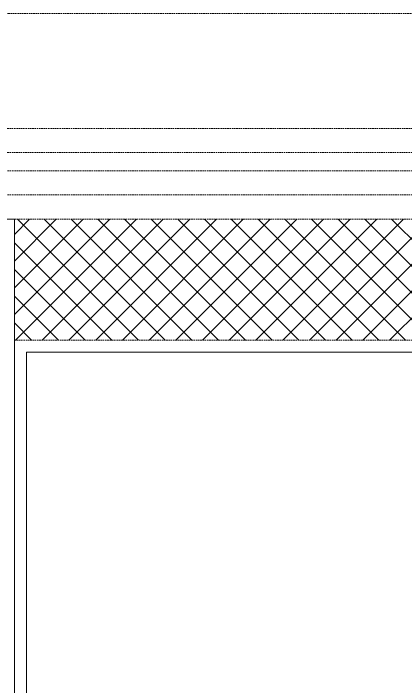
# Model space of a CAD drawing. Extents: x -1457 to 23780, y -2071 to 4205.
# Drawn here: x 14552.4 to 14617.2, y 2747.8 to 2859 of the extents above; entities that cross this region are included whole.
import ezdxf

# ---------------------------------------------------------------- set-up
doc = ezdxf.new("R2010")
doc.units = 0
doc.header["$MEASUREMENT"] = 0
doc.linetypes.add('HIDDEN', pattern=[0.375, 0.25, -0.125])
doc.layers.get('0').update_dxf_attribs({"color": 9, "lineweight": 9})
doc.layers.add('M-TEFRIS2-015', color=129, linetype='Continuous', lineweight=9)

# ---------------------------------------------------------------- blocks, each defined once
blk = doc.blocks.new('p-kolon_80x80')
blk.add_lwpolyline([(-40, -40), (40, -40), (40, 40), (-40, 40)], close=True)

msp = doc.modelspace()

# ---------------------------------------------------------------- hatches: boundary and pattern name
at = {"layer": 'M-TEFRIS2-015', "linetype": 'HIDDEN', "lineweight": 0}
h = msp.add_hatch(dxfattribs=at)
h.set_pattern_fill('ANSI37', color=256, scale=25, style=0)
h.set_pattern_definition([(45, (5945, 4e-12), (-2.2097087, 2.2097087), []), (135, (5945, 4e-12), (-2.2097087, -2.2097087), [])])
h.paths.add_polyline_path([(14552.5, 2825), (14675, 2825), (14675, 2805), (14552.5, 2805)])

# ---------------------------------------------------------------- linework, layer by layer
for p, q in [((14554.5, 2743), (14554.5, 2803)), ((14554.5, 2803), (15170.5, 2803))]:
    msp.add_line(p, q, dxfattribs=at)
for points in [[(13018.5, 1124.33), (13018.5, 2859), (16706.5, 2859), (16706.5, 2206.39)], [(13018.5, 1124.33), (13018.5, 2859), (16706.5, 2859), (16706.5, 2206.39)], [(14048.83, 2840), (14675, 2840)], [(14043.19, 2836), (14681.81, 2836)], [(14675, 2825), (14675, 2833), (14050, 2833), (14050, 2825)], [(14050, 2829), (14675, 2829)], [(14677, 2819.3), (14677, 2803), (14675, 2803), (14554.5, 2803), (14554.5, 2743), (14489.5, 2743), (14489.5, 2447), (14554.5, 2447), (14554.5, 2363), (14470.5, 2363), (14470.5, 2447)]]:
    msp.add_lwpolyline(points, dxfattribs=at)
msp.add_lwpolyline([(14552.5, 2825), (14675, 2825), (14675, 2805), (14552.5, 2805)], close=True, dxfattribs=at)

# ---------------------------------------------------------------- block references
msp.add_blockref('p-kolon_80x80', (14512.5, 2785), dxfattribs=at)

doc.saveas('drawing.dxf')
